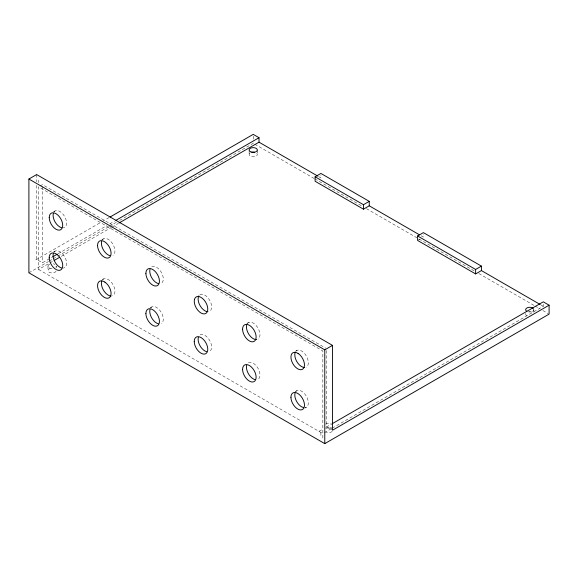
<?xml version="1.0" encoding="UTF-8"?>
<svg xmlns="http://www.w3.org/2000/svg" width="578" height="578" viewBox="0 0 578 578"><rect width="100%" height="100%" fill="white"/><g stroke="black" fill="none" stroke-linecap="round" stroke-linejoin="round"><path stroke-width="0.43" stroke-dasharray="2.89 2.17" d="M40.113 185.95L42.44 184.606L325.927 348.281M53.523 211.851L55.069 210.956M35.778 259.912L101.533 221.945M102.313 221.49L109.35 217.429M53.508 252.015L55.055 251.127M36.638 185.394L36.638 259.414L42.44 262.766L51.818 257.347M58.075 253.735L106.554 225.745M109.683 223.939L114.372 221.23M28.9 272.809L48.444 261.531M49.224 261.075L52.345 259.276M53.133 258.821L57.041 256.567M57.822 256.112L108.628 226.786M109.408 226.33L116.438 222.27M119.567 220.464L253.222 143.301L253.222 140.62M322.842 438.052L322.842 350.962L38.567 186.839L38.567 269.464L52.641 261.335M61.239 256.372L111.272 227.486M112.053 227.038L118.309 223.426M101.851 239.733L103.404 238.844M102.277 279.723L103.823 278.834M150.201 307.843L151.747 306.947M246.893 323.47L248.439 322.575M418.328 240.014L419.773 239.176M295.495 351.251L297.041 350.355M295.235 391.581L296.781 390.685M304.808 408.155L306.354 407.266M318.977 431.354L322.842 429.122M326.707 350.528L326.707 426.889L331.404 424.18M324.403 432.684L331.44 428.623M332.22 428.168L543.298 306.304L543.298 303.623M318.586 176.572L320.906 177.908L320.906 175.228M421.08 235.745L423.399 237.081L423.399 234.401M540.979 304.967L543.298 306.304M254.782 144.197L314.114 178.458M314.894 178.905L362.522 206.397M366.423 208.651L474.935 271.306M478.837 273.553L534.267 305.56M535.047 306.008L539.729 308.71M542.858 310.516L548.32 313.673M326.707 426.889L331.786 429.815M38.567 269.464L322.842 433.587M533.862 309.656L533.862 312.337M320.906 432.467L320.906 436.932M257.326 149.998L257.326 154.463M253.222 136.155L253.222 139.724M249.125 150.894L249.125 154.463M56.211 267.896L56.211 266.111A4.104 2.37 0 0 1 55.661 267.296M48.003 266.111L48.003 270.576M42.44 186.405L42.44 262.766M38.567 180.141L38.567 182.655M36.638 174.556L36.638 181.781M56.066 271.19A4.104 2.37 0 0 1 51.391 272.91A4.104 2.37 0 0 1 48.017 270.374A4.104 2.37 0 0 1 52.107 268.206M332.198 431.419A4.104 2.37 0 0 1 325.746 431.911M325.746 428.558A4.104 2.37 0 0 1 331.541 428.558M256.776 153.278A4.104 2.37 0 0 1 253.222 156.833A4.104 2.37 0 0 1 249.674 153.278M526.861 315.798A4.104 2.37 0 0 1 525.799 313.507M528.697 311.831A4.104 2.37 0 0 1 533.313 312.936M199.909 294.78A9.573 5.527 60 0 1 204.612 294.99L206.375 296.196A9.573 5.527 60 0 1 211.642 306.557L211.483 308.493A9.573 5.527 60 0 1 208.492 311.65M200.089 334.857A9.573 5.527 60 0 1 209.662 340.384A9.573 5.527 60 0 1 209.662 351.438M247.362 323.579A9.573 5.527 60 0 1 257.347 327.047A9.573 5.527 60 0 1 258.012 339.156M151.747 266.754A9.573 5.527 60 0 1 161.32 272.281A9.573 5.527 60 0 1 161.32 283.336M102.328 239.841A9.573 5.527 60 0 1 112.305 243.309A9.573 5.527 60 0 1 112.97 255.418M53.978 252.124A9.573 5.527 60 0 1 64.628 256.646A9.573 5.527 60 0 1 63.226 268.134M150.67 307.944A9.573 5.527 60 0 1 160.655 311.412A9.573 5.527 60 0 1 161.32 323.528M295.893 351.243A9.573 5.527 60 0 1 300.163 350.326L301.926 351.178A9.573 5.527 60 0 1 308.19 360.983L308.327 363.092A9.573 5.527 60 0 1 306.094 367.203M248.439 362.774A9.573 5.527 60 0 1 258.012 368.302A9.573 5.527 60 0 1 258.012 379.349M295.705 391.682A9.573 5.527 60 0 1 306.354 396.212A9.573 5.527 60 0 1 304.953 407.692M54 211.953A9.537 5.505 60 0 1 64.613 216.468A9.537 5.505 60 0 1 63.212 227.913M102.631 279.651A9.573 5.527 60 0 1 106.995 278.943L108.758 279.868A9.573 5.527 60 0 1 114.849 289.795L114.928 291.883A9.573 5.527 60 0 1 112.551 295.82M533.725 309.042A4.104 2.37 0 0 1 528.697 311.939M331.541 427.445A4.104 2.37 0 0 1 325.746 427.445M325.746 424.093A4.104 2.37 0 0 1 331.541 424.093M52.107 268.481A4.104 2.37 0 0 1 48.14 266.725A4.104 2.37 0 0 1 50.055 264.059M53.169 263.821A4.104 2.37 0 0 1 55.004 264.435"/><path stroke-width="0.87" d="M28.9 179.028L36.638 174.556L332.509 345.384L332.509 430.234L549.1 305.191L549.1 314.121L324.778 443.637L28.9 272.809L28.9 179.028L324.778 349.849L332.509 345.384M110.138 216.981L253.222 134.363L259.023 137.716L259.023 142.181L119.09 222.971M52.605 256.892L57.294 254.183M115.94 220.326L259.023 137.716M54.202 260.432L59.678 257.275M369.255 205.819L363.454 209.171L315.104 181.261L315.104 176.796L320.906 173.443L369.255 201.354L369.255 205.819L419.534 234.849M315.104 176.796L363.454 204.706L369.255 201.354M481.416 270.576L475.615 273.929L417.598 240.434L417.598 235.969L423.399 232.616L481.416 266.111L481.416 270.576L540.206 304.519M417.598 235.969L475.615 269.464L481.416 266.111M332.184 423.725L543.298 301.839L549.1 305.191M259.023 142.181L317.813 176.124M475.615 269.464L475.615 273.929M363.454 204.706L363.454 209.171M324.778 349.849L324.778 443.637M252.16 152.173A4.104 2.37 0 0 1 254.284 152.173M206.628 351.713A9.573 5.527 60 0 1 198.341 337.35M256.61 339.589A9.573 5.527 60 0 1 249.104 334.691A9.573 5.527 60 0 1 246.683 325.067M158.285 283.603A9.573 5.527 60 0 1 149.998 269.247M109.936 255.693A9.573 5.527 60 0 1 101.649 241.337M61.593 267.975A9.573 5.527 60 0 1 53.306 253.612M158.285 323.796A9.573 5.527 60 0 1 149.998 309.44M304.642 367.514A9.573 5.527 60 0 1 302.973 367.232L301.21 366.38A9.573 5.527 60 0 1 294.946 356.575L294.809 354.466A9.573 5.527 60 0 1 295.134 352.645M254.977 379.623A9.573 5.527 60 0 1 246.683 365.267M303.32 407.533A9.573 5.527 60 0 1 295.033 393.177M61.586 227.754A9.537 5.505 60 0 1 53.328 213.441M206.881 311.578A9.573 5.527 60 0 1 205.139 310.921L203.384 309.714A9.573 5.527 60 0 1 198.117 299.353L198.276 297.417A9.573 5.527 60 0 1 198.89 295.857M111.063 296.059A9.573 5.527 60 0 1 109.379 295.705L107.616 294.78A9.573 5.527 60 0 1 101.526 284.853L101.446 282.772A9.573 5.527 60 0 1 101.822 280.995M526.861 311.332A4.104 2.37 0 0 1 527.266 307.778A4.104 2.37 0 0 1 533.313 308.471M194.41 299.65L194.244 301.586A9.573 5.527 60 0 0 199.518 311.947L201.274 313.153A9.573 5.527 60 0 0 207.61 310.726L207.777 308.789A9.573 5.527 60 0 0 202.51 298.429L200.747 297.229A9.573 5.527 60 0 0 194.41 299.65M298.06 353.411L296.297 352.558A9.573 5.527 60 0 0 290.944 356.698L291.081 358.808A9.573 5.527 60 0 0 297.345 368.612L299.108 369.472A9.573 5.527 60 0 0 304.462 365.325L304.324 363.215A9.573 5.527 60 0 0 298.06 353.411M104.893 282.1L103.13 281.175A9.573 5.527 60 0 0 97.574 285.005L97.653 287.085A9.573 5.527 60 0 0 103.744 297.013L105.514 297.937A9.573 5.527 60 0 0 111.063 294.115L110.983 292.027A9.573 5.527 60 0 0 104.893 282.1M194.244 341.475A9.573 5.527 60 0 0 204.395 354.104A9.573 5.527 60 0 0 204.395 340.565A9.573 5.527 60 0 0 194.244 341.475M242.587 329.193A9.573 5.527 60 0 0 252.738 341.822A9.573 5.527 60 0 0 252.738 328.282A9.573 5.527 60 0 0 242.587 329.193M145.894 273.365A9.573 5.527 60 0 0 156.053 286.002A9.573 5.527 60 0 0 156.053 272.462A9.573 5.527 60 0 0 145.894 273.365M97.552 245.455A9.573 5.527 60 0 0 107.703 258.084A9.573 5.527 60 0 0 107.703 244.552A9.573 5.527 60 0 0 97.552 245.455M49.202 257.737A9.573 5.527 60 0 0 59.361 270.367A9.573 5.527 60 0 0 59.361 256.834A9.573 5.527 60 0 0 49.202 257.737M145.894 313.565A9.573 5.527 60 0 0 156.053 326.194A9.573 5.527 60 0 0 156.053 312.655A9.573 5.527 60 0 0 145.894 313.565M242.587 369.385A9.573 5.527 60 0 0 252.738 382.015A9.573 5.527 60 0 0 252.738 368.482A9.573 5.527 60 0 0 242.587 369.385M290.936 397.296A9.573 5.527 60 0 0 301.087 409.932A9.573 5.527 60 0 0 301.087 396.392A9.573 5.527 60 0 0 290.936 397.296M49.231 217.559A9.537 5.505 60 0 0 59.346 230.145A9.537 5.505 60 0 0 59.346 216.656A9.537 5.505 60 0 0 49.231 217.559M251.17 152.05A4.104 2.37 0 0 0 257.326 149.998A4.104 2.37 0 0 0 251.17 147.946A4.104 2.37 0 0 0 251.17 152.05"/></g></svg>
